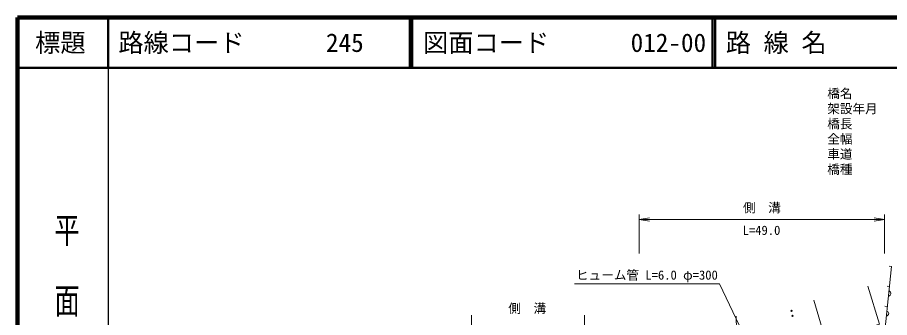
# Model space of a CAD drawing. Units: millimetres, scale not verified. Extents: x 40000 to 680000, y 20000 to 380000.
# Drawn here: x 40000 to 212835, y 320556 to 380000 of the extents above; entities that cross this region are included whole.
import ezdxf
from ezdxf.enums import TextEntityAlignment as Align

# ---------------------------------------------------------------- set-up
doc = ezdxf.new("R2010")
doc.units = ezdxf.units.MM
doc.header["$LTSCALE"] = 1000
for name, color, linetype, lineweight in [('M-STR-HTXT', 7, 'Continuous', 13), ('M-TTL', 2, 'Continuous', 140), ('M-TTL-BAND', 7, 'Continuous', 25), ('M-TTL-LINE', 7, 'Continuous', 50), ('M-WORK', 1, 'Continuous', 13)]:
    doc.layers.add(name, color=color, linetype=linetype, lineweight=lineweight)
doc.layers.add('M-TTL-TXT', color=7, linetype='Continuous')
doc.styles.add('@ＭＳ ゴシック', font='')
doc.styles.add('ＭＳ ゴシック', font='')
doc.styles.get('@ＭＳ ゴシック').set_extended_font_data('@MS Gothic')
doc.styles.get('ＭＳ ゴシック').set_extended_font_data('MS Gothic')

# ---------------------------------------------------------------- blocks, each defined once
blk = doc.blocks.new('open_arrow')
at = {"color": 0, "linetype": 'Continuous', "lineweight": -2}
blk.add_lwpolyline([(7.5, 1.25), (0, 0), (7.5, -1.25)], dxfattribs=at)

msp = doc.modelspace()

# ---------------------------------------------------------------- linework, layer by layer
at = {"layer": 'M-STR-HTXT'}
for p, q in [((163245, 333210), (163245, 341000)), ((211816, 333210), (211816, 341000)), ((163245, 340000), (211816, 340000)), ((130000, 310000), (130000, 321000)), ((152348, 310000), (152348, 321000))]:
    msp.add_line(p, q, dxfattribs=at)
msp.add_lwpolyline([(187791, 309101), (179126, 327227), (150376, 327227)], dxfattribs=at)
at = {"layer": 'M-TTL'}
for p, q in [((40000, 380000), (40000, 20000)), ((680000, 380000), (40000, 380000))]:
    msp.add_line(p, q, dxfattribs=at)
at = {"layer": 'M-TTL-BAND'}
msp.add_line((58000, 370000), (58000, 20000), dxfattribs=at)
at = {"layer": 'M-TTL-LINE'}
for p, q in [((58000, 380000), (58000, 370000)), ((117750, 380000), (117750, 370000)), ((118250, 380000), (118250, 370000)), ((177750, 380000), (177750, 370000)), ((178250, 380000), (178250, 370000)), ((40000, 370000), (680000, 370000))]:
    msp.add_line(p, q, dxfattribs=at)
at = {"layer": 'M-WORK'}
for p, q in [((213239, 330699), (212742, 330751)), ((212827, 326720), (212329, 326772)), ((212414, 322742), (211917, 322793))]:
    msp.add_line(p, q, dxfattribs=at)
for points in [[(213239, 330699), (211445, 313390), (199751, 310475)], [(197849, 323973), (200124, 316163), (210842, 319259), (208544, 326741)]]:
    msp.add_lwpolyline(points, dxfattribs=at)
for centre in [(193422, 321887), (193601, 320903)]:
    msp.add_circle(centre, 125, dxfattribs=at)
for centre in [(212570, 325337), (212158, 321359)]:
    msp.add_arc(centre, 512, 276.76232, 71.40156, dxfattribs=at)
msp.add_open_spline([(182405, 320800), (182427, 319861), (182446, 319529), (182616, 318736), (182808, 317841), (183016, 317357), (183413, 316532), (183830, 315668), (184182, 315248), (184703, 314444), (185180, 313709), (185575, 313374), (185970, 312591), (186280, 311977), (186456, 311620), (186611, 310950), (186704, 310544), (186739, 310300), (186689, 309886), (186619, 309311), (186429, 309000), (186095, 308526), (185819, 308136), (185527, 308026), (185094, 307822), (184307, 307452), (183805, 307400), (182968, 307166), (181357, 306714), (180774, 306642), (178778, 306283)], degree=3, knots=[0, 0, 0, 0, 1, 1, 1, 2, 2, 2, 3, 3, 3, 4, 4, 4, 5, 5, 5, 6, 6, 6, 7, 7, 7, 8, 8, 8, 9, 9, 9, 10, 10, 10, 10], dxfattribs=at)

# ---------------------------------------------------------------- block references
at = {"layer": 'M-STR-HTXT', "xscale": 267, "yscale": 267}
msp.add_blockref('open_arrow', (163245, 340000), dxfattribs=at)
at = {"layer": 'M-STR-HTXT', "xscale": 267, "yscale": 267, "rotation": 180}
msp.add_blockref('open_arrow', (211816, 340000), dxfattribs=at)

# ---------------------------------------------------------------- texts
at = {"layer": 'M-STR-HTXT', "style": 'ＭＳ ゴシック'}
for s, p in [('橋名', (200489, 364933)), ('架設年月', (200489, 361933)), ('橋長', (200489, 358933)), ('全幅', (200489, 355933)), ('車道', (200489, 352933)), ('橋種', (200489, 349933))]:
    msp.add_text(s, height=1833, dxfattribs=at).set_placement(p, align=Align.MIDDLE_LEFT)
for s, p in [('側\u3000溝', (187532, 342314)), ('ヒューム管 L=6.0 φ=300', (164751, 328977)), ('側\u3000溝', (141026, 322386))]:
    msp.add_text(s, height=1833, dxfattribs=at).set_placement(p, align=Align.MIDDLE_CENTER)
msp.add_text('L=49.0', height=1833, dxfattribs=at).set_placement((187453, 336377), align=Align.BOTTOM_CENTER)
at = {"layer": 'M-TTL-BAND', "style": '@ＭＳ ゴシック', "width": 1.4}
msp.add_text('平  面  図', height=3666, rotation=270, dxfattribs=at).set_placement((49777, 306475), align=Align.MIDDLE_RIGHT)
at = {"layer": 'M-TTL-TXT', "style": 'ＭＳ ゴシック'}
msp.add_text('標題', height=3666, dxfattribs=at).set_placement((48500, 375000), align=Align.MIDDLE_CENTER)
for s, p in [('路線コード', (60000, 375000)), ('245', (101142, 375000)), ('図面コード', (120380, 375000)), ('012-00', (161521, 375000)), ('路 線 名', (180380, 375000))]:
    msp.add_text(s, height=3666, dxfattribs=at).set_placement(p, align=Align.MIDDLE_LEFT)

doc.saveas('drawing.dxf')
